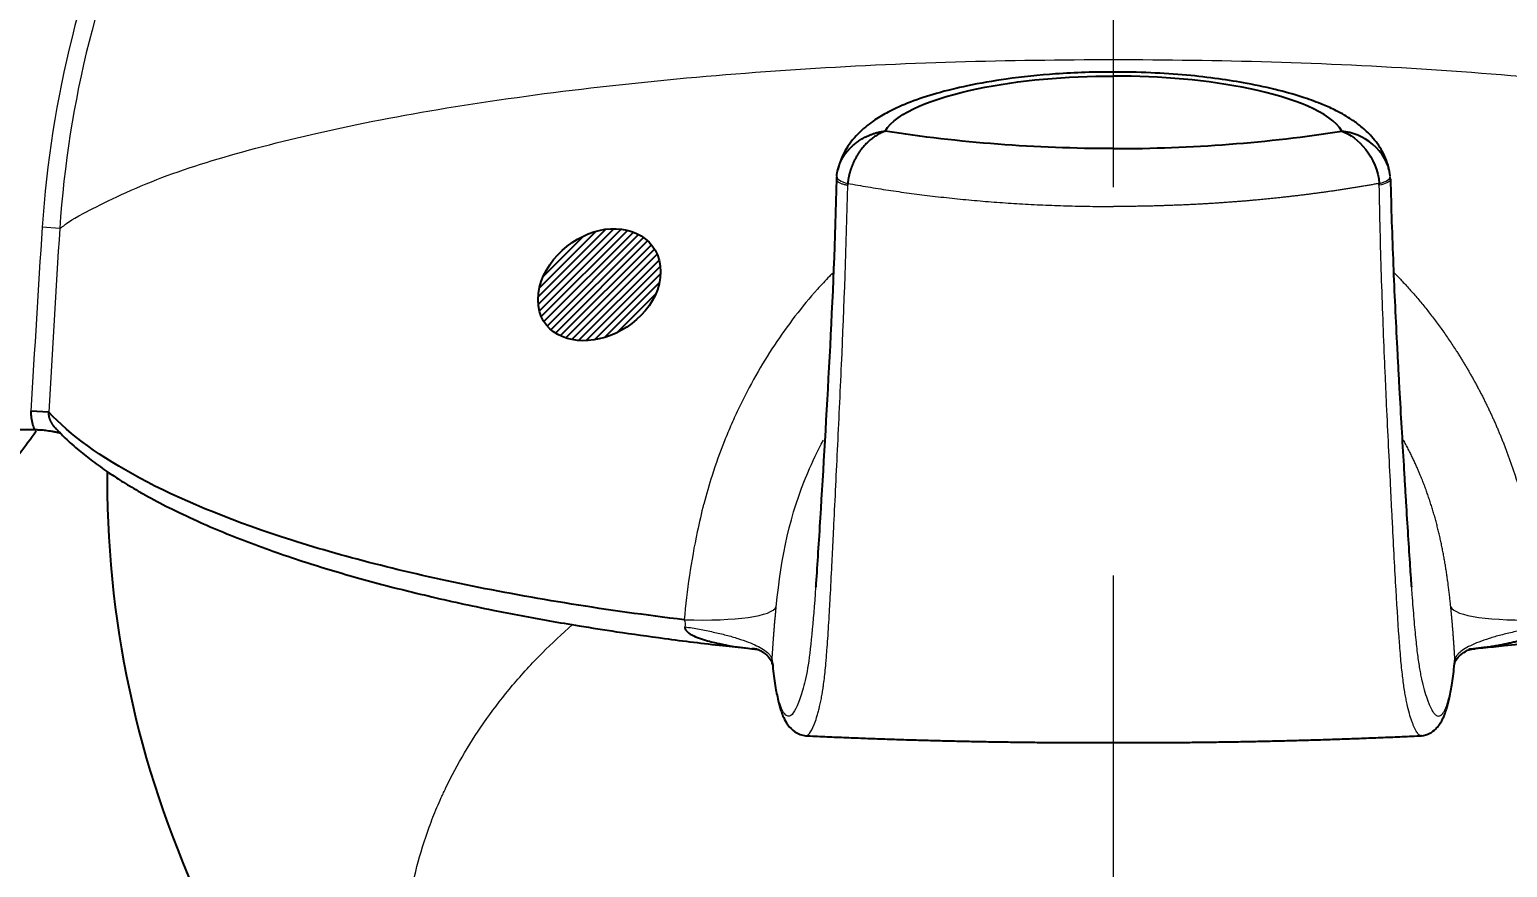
# Model space of a CAD drawing. Header units: millimetres. Extents: x 2151 to 2745, y 1423 to 1843.
# Drawn here: x 2217.1 to 2265.42, y 1584.6 to 1612 of the extents above; entities that cross this region are included whole.
import ezdxf

# ---------------------------------------------------------------- set-up
doc = ezdxf.new("R2010")
doc.units = ezdxf.units.MM
doc.linetypes.add('CENTERX2', pattern=[101.6, 63.5, -12.7, 12.7, -12.7])
doc.layers.add('CENTER', color=1, linetype='CENTERX2', lineweight=15)
doc.styles.get("Standard").update_dxf_attribs({"font": 'arial.ttf'})
doc.dimstyles.new('ISO-25', dxfattribs={"dimtxt": 2.5, "dimasz": 2.5, "dimexe": 1.25, "dimexo": 0.625, "dimtad": 1, "dimtxsty": 'Standard', "dimcen": 2.5, "dimadec": 0, "dimazin": 0, "dimtfac": 1, "dimtmove": 0, "dimatfit": 3, "dimfxl": 1, "dimarcsym": 0})

# ---------------------------------------------------------------- blocks, each defined once
blk = doc.blocks.new('*D14')
at = {"color": 3, "lineweight": -2, "transparency": 16777216}
for p, q in [((2321.713, 1602.464), (2321.713, 1489.873)), ((2183.48, 1601.101), (2183.48, 1489.873)), ((2188.48, 1491.123), (2316.713, 1491.123))]:
    blk.add_line(p, q, dxfattribs=at)
at = {"color": 3, "transparency": 16777216}
for points in [[(2188.48, 1491.956), (2188.48, 1490.289), (2183.48, 1491.123)], [(2316.713, 1491.956), (2316.713, 1490.289), (2321.713, 1491.123)]]:
    blk.add_solid(points, dxfattribs=at)
at = {"layer": 'Defpoints', "color": 0, "transparency": 16777216}
for p in [(2321.713, 1603.089), (2183.48, 1601.726), (2321.713, 1491.123)]:
    blk.add_point(p, dxfattribs=at)
at = {"color": 3, "transparency": 16777216, "insert": (2242.454, 1496.857), "char_height": 5, "attachment_point": 1}
blk.add_mtext('138.23', dxfattribs=at)
blk = doc.blocks.new('*D18')
at = {"color": 3, "lineweight": -2, "transparency": 16777216}
for p, q in [((2253.167, 1639.234), (2345.274, 1639.234)), ((2344.024, 1516.748), (2344.024, 1634.234)), ((2281.867, 1511.748), (2345.274, 1511.748))]:
    blk.add_line(p, q, dxfattribs=at)
at = {"color": 3, "transparency": 16777216}
for points in [[(2343.191, 1634.234), (2344.858, 1634.234), (2344.024, 1639.234)], [(2343.191, 1516.748), (2344.858, 1516.748), (2344.024, 1511.748)]]:
    blk.add_solid(points, dxfattribs=at)
at = {"layer": 'Defpoints', "color": 0, "transparency": 16777216}
for p in [(2252.542, 1639.234), (2344.024, 1639.234), (2281.242, 1511.748)]:
    blk.add_point(p, dxfattribs=at)
at = {"color": 3, "transparency": 16777216, "insert": (2338.294, 1565.342), "char_height": 5, "attachment_point": 1, "rotation": 90}
blk.add_mtext('127.49', dxfattribs=at)

msp = doc.modelspace()

# ---------------------------------------------------------------- hatches: boundary and pattern name
at = {"linetype": 'Continuous'}
h = msp.add_hatch(dxfattribs=at)
h.set_pattern_fill('JIS_WOOD', color=256, scale=0.25)
h.set_pattern_definition([(45, (2330.76481, 1544.79354), (-0.125, 0.125), [])])
edge = h.paths.add_edge_path()
edge.add_spline(control_points=[(2237.731, 1604.081), (2237.731, 1605.171), (2236.71, 1605.657), (2235.731, 1605.433), (2234.777, 1605.215), (2233.731, 1604.27), (2233.731, 1603.164), (2233.731, 1602.063), (2234.771, 1601.663), (2235.731, 1601.883), (2236.708, 1602.106), (2237.731, 1602.989), (2237.731, 1604.081)], knot_values=[0, 0, 0, 0, 3.705427, 3.705427, 3.705427, 7.458032, 7.458032, 7.458032, 11.230967, 11.230967, 11.230967, 14.920045, 14.920045, 14.920045, 14.920045], degree=3, periodic=0)

# ---------------------------------------------------------------- linework, layer by layer
at = {"linetype": 'Continuous', "lineweight": 18}
msp.add_line((2218.092, 1605.495), (2217.518, 1605.533), dxfattribs=at)
at = {"linetype": 'Continuous', "lineweight": 25}
for p, q in [((2217.73, 1599.491), (2217.15, 1599.524)), ((2216.613, 1598.918), (2217.266, 1598.918)), ((2219.642, 1597.544), (2219.642, 1597.271)), ((2242.473, 1588.906), (2242.479, 1588.906)), ((2262.622, 1588.906), (2262.615, 1588.905))]:
    msp.add_line(p, q, dxfattribs=at)
at = {"linetype": 'Continuous', "lineweight": 18}
for radius in [35.1, 34.524]:
    msp.add_arc((2252.542, 1603.234), radius, 135.2547, 176.2442, dxfattribs=at)
at = {"linetype": 'Continuous', "lineweight": 25}
msp.add_arc((2252.542, 1597.271), 32.9, 180, 231.0767, dxfattribs=at)
at = {"linetype": 'Continuous', "lineweight": 18}
for centre, major_axis, ratio, start_param, end_param in [((2244.09, 1607.148), (-0.597, 0.057), 0.35835, 6.245515, 7.485299), ((2260.995, 1607.148), (0.597, 0.057), 0.35835, 5.081071, 6.320856), ((2252.542, 1556.454), (0, 169.1), 0.216441, 1.27632, 1.313253), ((2252.542, 1556.454), (0, 168.97), 0.213056, 1.27632, 1.313253), ((2252.542, 1597.271), (-32.9, 0), 0.21644, 6.250984, 6.283185), ((2236.556, 1593.695), (4.972, -0.525), 0.172279, 5.133406, 6.226696), ((2268.528, 1593.695), (-4.972, -0.525), 0.172279, 0.056489, 1.149779)]:
    msp.add_ellipse(centre, major_axis=major_axis, ratio=ratio, start_param=start_param, end_param=end_param, dxfattribs=at)
at = {"linetype": 'Continuous', "lineweight": 25}
msp.add_ellipse((2240.115, 1586.794), major_axis=(-0.781, -4.939), ratio=0.609308, start_param=3.141741, end_param=3.201267, dxfattribs=at)
at = {"linetype": 'Continuous', "lineweight": 18}
for points, weights, knots in [([(2218.092, 1605.495), (2218.135, 1605.526), (2218.18, 1605.557), (2226.071, 1611.025), (2252.542, 1611.025)], [0.999185551151, 0.999584163139, 1, 0.805647305596, 1], [0, 0, 0, 0.230368, 0.230368, 1, 1, 1]), ([(2252.542, 1611.025), (2279.013, 1611.025), (2286.905, 1605.557), (2286.95, 1605.526), (2286.993, 1605.495)], [1, 0.805647305596, 1, 0.999584163139, 0.999185551151], [0, 0, 0, 0.769632, 0.769632, 1, 1, 1])]:
    msp.add_rational_spline(points, weights, degree=2, knots=knots, dxfattribs=at)
at = {"linetype": 'Continuous', "lineweight": 25}
for points, knots in [([(2252.605, 1610.611), (2251.944, 1610.614), (2250.744, 1610.574), (2249.116, 1610.408), (2247.823, 1610.183), (2246.781, 1609.931), (2245.911, 1609.646), (2245.255, 1609.357), (2244.694, 1609.025), (2244.203, 1608.637), (2243.754, 1608.086), (2243.58, 1607.649), (2243.529, 1607.401)], [0, 0, 0, 0, 0.169431, 0.312844, 0.43087, 0.529902, 0.619782, 0.702702, 0.755078, 0.821985, 0.904021, 1, 1, 1, 1]), ([(2245.081, 1608.678), (2245.437, 1609.304), (2246.692, 1609.77), (2249.464, 1610.348), (2251.005, 1610.479), (2252.542, 1610.48)], [0, 0, 0, 0, 0.5, 0.5, 1, 1, 1, 1]), ([(2261.556, 1607.401), (2261.512, 1607.615), (2261.372, 1607.991), (2261.03, 1608.472), (2260.671, 1608.809), (2260.358, 1609.04), (2260.079, 1609.211), (2259.782, 1609.37), (2259.354, 1609.565), (2258.738, 1609.792), (2257.911, 1610.029), (2256.971, 1610.233), (2255.957, 1610.398), (2254.904, 1610.518), (2253.729, 1610.596), (2252.909, 1610.613), (2252.48, 1610.611)], [0, 0, 0, 0, 0.082893, 0.151173, 0.204178, 0.242348, 0.272449, 0.306871, 0.358531, 0.426799, 0.51115, 0.610693, 0.695111, 0.78802, 0.889613, 1, 1, 1, 1]), ([(2260.004, 1608.678), (2259.648, 1609.304), (2258.393, 1609.77), (2255.621, 1610.348), (2254.08, 1610.479), (2252.542, 1610.48)], [0, 0, 0, 0, 0.5, 0.5, 1, 1, 1, 1]), ([(2243.493, 1607.213), (2243.494, 1607.219), (2243.495, 1607.23), (2243.497, 1607.247), (2243.499, 1607.265), (2243.502, 1607.283), (2243.505, 1607.3), (2243.508, 1607.318), (2243.511, 1607.336), (2243.515, 1607.353), (2243.518, 1607.371), (2243.522, 1607.389), (2243.527, 1607.407), (2243.531, 1607.425), (2243.536, 1607.443), (2243.541, 1607.461), (2243.547, 1607.479), (2243.553, 1607.498), (2243.558, 1607.516), (2243.565, 1607.534), (2243.571, 1607.552), (2243.578, 1607.57), (2243.585, 1607.588), (2243.592, 1607.606), (2243.6, 1607.625), (2243.608, 1607.643), (2243.616, 1607.661), (2243.624, 1607.679), (2243.633, 1607.697), (2243.642, 1607.715), (2243.651, 1607.733), (2243.66, 1607.75), (2243.67, 1607.768), (2243.68, 1607.786), (2243.69, 1607.804), (2243.701, 1607.821), (2243.712, 1607.839), (2243.723, 1607.856), (2243.734, 1607.873), (2243.746, 1607.891), (2243.757, 1607.908), (2243.769, 1607.925), (2243.782, 1607.942), (2243.794, 1607.959), (2243.807, 1607.975), (2243.82, 1607.992), (2243.833, 1608.008), (2243.846, 1608.025), (2243.86, 1608.041), (2243.874, 1608.057), (2243.888, 1608.073), (2243.902, 1608.089), (2243.917, 1608.104), (2243.932, 1608.12), (2243.947, 1608.135), (2243.962, 1608.15), (2243.977, 1608.165), (2243.992, 1608.18), (2244.008, 1608.195), (2244.053, 1608.236), (2244.132, 1608.301), (2244.251, 1608.385), (2244.38, 1608.463), (2244.5, 1608.521), (2244.606, 1608.565), (2244.698, 1608.598), (2244.77, 1608.619), (2244.819, 1608.632), (2244.843, 1608.638), (2244.866, 1608.643), (2244.888, 1608.648), (2244.908, 1608.652), (2244.927, 1608.656), (2244.945, 1608.659), (2244.962, 1608.662), (2244.978, 1608.664), (2244.993, 1608.667), (2245.006, 1608.669), (2245.018, 1608.67), (2245.03, 1608.672), (2245.04, 1608.673), (2245.049, 1608.674), (2245.056, 1608.675), (2245.063, 1608.676), (2245.069, 1608.677), (2245.073, 1608.677), (2245.077, 1608.678), (2245.079, 1608.678), (2245.08, 1608.678), (2245.081, 1608.678)], [0, 0, 0, 0, 0.007919, 0.015869, 0.023849, 0.03186, 0.0399, 0.04797, 0.05607, 0.064199, 0.072358, 0.080545, 0.088762, 0.097007, 0.105279, 0.11358, 0.121909, 0.130264, 0.138647, 0.147056, 0.155491, 0.163952, 0.172439, 0.18095, 0.189486, 0.198046, 0.206629, 0.215236, 0.223865, 0.232517, 0.24119, 0.249884, 0.258599, 0.267335, 0.276089, 0.284863, 0.293656, 0.302466, 0.311293, 0.320138, 0.328998, 0.337874, 0.346765, 0.355671, 0.36459, 0.373522, 0.382467, 0.391424, 0.400392, 0.40937, 0.418359, 0.427357, 0.436363, 0.445378, 0.4544, 0.463429, 0.472464, 0.481505, 0.49055, 0.4996, 0.558647, 0.620154, 0.683837, 0.749366, 0.789211, 0.830969, 0.874477, 0.885622, 0.896211, 0.906253, 0.915753, 0.924717, 0.933153, 0.941064, 0.948458, 0.955339, 0.961713, 0.967584, 0.972956, 0.977834, 0.982221, 0.986121, 0.989537, 0.992472, 0.994927, 0.996906, 0.998409, 0.999439, 1, 1, 1, 1]), ([(2245.081, 1608.678), (2245.08, 1608.678), (2245.08, 1608.678), (2245.079, 1608.678), (2245.078, 1608.678), (2245.076, 1608.677), (2245.074, 1608.676), (2245.072, 1608.675), (2245.069, 1608.674), (2245.065, 1608.673), (2245.061, 1608.672), (2245.057, 1608.67), (2245.052, 1608.668), (2245.047, 1608.666), (2245.041, 1608.664), (2245.035, 1608.661), (2245.028, 1608.659), (2245.021, 1608.656), (2245.013, 1608.653), (2245.005, 1608.649), (2244.997, 1608.646), (2244.988, 1608.642), (2244.978, 1608.637), (2244.969, 1608.633), (2244.958, 1608.628), (2244.947, 1608.623), (2244.936, 1608.617), (2244.924, 1608.612), (2244.912, 1608.605), (2244.899, 1608.599), (2244.886, 1608.592), (2244.872, 1608.584), (2244.858, 1608.576), (2244.843, 1608.568), (2244.811, 1608.549), (2244.764, 1608.52), (2244.703, 1608.478), (2244.627, 1608.421), (2244.537, 1608.345), (2244.436, 1608.247), (2244.345, 1608.145), (2244.282, 1608.064), (2244.241, 1608.007), (2244.218, 1607.975), (2244.196, 1607.942), (2244.175, 1607.908), (2244.154, 1607.874), (2244.134, 1607.84), (2244.114, 1607.805), (2244.096, 1607.77), (2244.077, 1607.735), (2244.06, 1607.7), (2244.043, 1607.664), (2244.027, 1607.629), (2244.011, 1607.593), (2243.997, 1607.557), (2243.983, 1607.521), (2243.969, 1607.485), (2243.957, 1607.449), (2243.945, 1607.414), (2243.934, 1607.378), (2243.923, 1607.343), (2243.913, 1607.307), (2243.904, 1607.272), (2243.896, 1607.237), (2243.888, 1607.202), (2243.882, 1607.168), (2243.875, 1607.134), (2243.87, 1607.1), (2243.865, 1607.067), (2243.861, 1607.034), (2243.858, 1607.001), (2243.856, 1606.979), (2243.855, 1606.969)], [0, 0, 0, 0, 0.000176, 0.000603, 0.001283, 0.002217, 0.003403, 0.004844, 0.00654, 0.00849, 0.010697, 0.01316, 0.01588, 0.018858, 0.022096, 0.025594, 0.029354, 0.033376, 0.037662, 0.042213, 0.047031, 0.052117, 0.057473, 0.0631, 0.069001, 0.075176, 0.081627, 0.088357, 0.095367, 0.102659, 0.110235, 0.118097, 0.126247, 0.134687, 0.143418, 0.181895, 0.217666, 0.250607, 0.318275, 0.382659, 0.443443, 0.500379, 0.517592, 0.534767, 0.5519, 0.568987, 0.586025, 0.603009, 0.619935, 0.636799, 0.653599, 0.670329, 0.686986, 0.703567, 0.720068, 0.736485, 0.752816, 0.769055, 0.785202, 0.801251, 0.817202, 0.833049, 0.848792, 0.864428, 0.879954, 0.895368, 0.910669, 0.925854, 0.940922, 0.955872, 0.970702, 0.985412, 1, 1, 1, 1]), ([(2261.591, 1607.213), (2261.553, 1607.614), (2261.321, 1607.99), (2260.719, 1608.5), (2260.355, 1608.642), (2260.004, 1608.678)], [0, 0, 0, 0, 0.5, 0.5, 1, 1, 1, 1]), ([(2260.004, 1608.678), (2260.276, 1608.581), (2260.556, 1608.382), (2261.021, 1607.782), (2261.2, 1607.375), (2261.23, 1606.969)], [0, 0, 0, 0, 0.5, 0.5, 1, 1, 1, 1]), ([(2243.488, 1607.118), (2243.441, 1605.139), (2243.355, 1603.19), (2243.157, 1599.42), (2243.048, 1597.607), (2242.904, 1595.253), (2242.857, 1594.519), (2242.809, 1593.841), (2242.807, 1593.802), (2242.804, 1593.764)], [0, 0, 0, 0, 0.395223, 0.395223, 0.790445, 0.790445, 0.988057, 0.988057, 1, 1, 1, 1]), ([(2261.597, 1607.118), (2261.619, 1606.176), (2261.65, 1605.241), (2261.724, 1603.395), (2261.778, 1602.257), (2261.837, 1601.147), (2261.86, 1600.706), (2261.872, 1600.487), (2261.908, 1599.833), (2261.957, 1598.972), (2262.018, 1597.937), (2262.054, 1597.338), (2262.077, 1596.945), (2262.136, 1595.975), (2262.191, 1595.083), (2262.245, 1594.278), (2262.256, 1594.121), (2262.271, 1593.904), (2262.275, 1593.841), (2262.28, 1593.779)], [0, 0, 0, 0, 0.186733, 0.186733, 0.373465, 0.420148, 0.420148, 0.466832, 0.466832, 0.560198, 0.653564, 0.700247, 0.700247, 0.746931, 0.933663, 0.933663, 0.980346, 0.980346, 1, 1, 1, 1]), ([(2217.15, 1599.524), (2217.141, 1599.381), (2217.159, 1599.234), (2217.217, 1599.035), (2217.239, 1598.975), (2217.266, 1598.918)], [0, 0, 0, 0, 0.695516, 0.695516, 1, 1, 1, 1]), ([(2238.507, 1592.698), (2235.986, 1593.001), (2233.589, 1593.386), (2230.266, 1594.069), (2228.673, 1594.438), (2227.199, 1594.843), (2226.245, 1595.121), (2225.782, 1595.264), (2221.752, 1596.584), (2219.126, 1597.99), (2217.73, 1599.491)], [0, 0, 0, 0, 0.25, 0.25, 0.375, 0.4375, 0.4375, 0.5, 0.5, 1, 1, 1, 1]), ([(2210.863, 1592.3), (2211.575, 1592.815), (2212.902, 1593.877), (2214.68, 1595.606), (2216.131, 1597.276), (2216.967, 1598.379), (2217.32, 1598.876)], [0, 0, 0, 0, 0.283815, 0.551304, 0.802443, 1, 1, 1, 1]), ([(2217.268, 1598.919), (2217.268, 1598.919), (2217.268, 1598.918), (2217.268, 1598.918), (2217.269, 1598.918), (2217.27, 1598.918), (2217.271, 1598.918), (2217.272, 1598.918), (2217.274, 1598.918), (2217.276, 1598.918), (2217.278, 1598.918), (2217.28, 1598.918), (2217.283, 1598.918), (2217.286, 1598.918), (2217.29, 1598.918), (2217.296, 1598.917), (2217.304, 1598.917), (2217.316, 1598.917), (2217.334, 1598.917), (2217.364, 1598.916), (2217.402, 1598.914), (2217.462, 1598.911), (2217.535, 1598.905), (2217.627, 1598.896), (2217.725, 1598.882), (2217.828, 1598.866), (2217.917, 1598.849), (2217.995, 1598.833), (2218.057, 1598.819), (2218.098, 1598.809), (2218.117, 1598.804)], [0, 0, 0, 0, 0.000197, 0.000621, 0.001282, 0.002184, 0.003328, 0.004714, 0.006343, 0.008215, 0.010332, 0.012694, 0.015302, 0.018157, 0.021259, 0.028972, 0.036723, 0.044512, 0.067764, 0.091132, 0.13778, 0.184685, 0.276946, 0.371064, 0.488066, 0.6127, 0.744547, 0.829023, 0.919696, 1, 1, 1, 1]), ([(2217.95, 1598.972), (2218.049, 1598.862), (2218.288, 1598.613), (2218.698, 1598.251), (2219.165, 1597.879), (2219.61, 1597.561), (2220, 1597.306), (2220.307, 1597.115), (2220.589, 1596.947), (2221.029, 1596.696), (2221.68, 1596.352), (2222.798, 1595.82), (2224.308, 1595.198), (2226.177, 1594.551), (2228.117, 1593.979), (2230.104, 1593.473), (2231.815, 1593.099), (2233.164, 1592.836), (2234.106, 1592.664), (2235.145, 1592.487), (2236.39, 1592.291), (2237.953, 1592.072), (2239.381, 1591.892), (2240.307, 1591.799), (2240.578, 1591.773)], [0, 0, 0, 0, 0.033763, 0.076447, 0.112738, 0.15087, 0.178101, 0.1958, 0.21379, 0.234082, 0.280594, 0.33254, 0.422525, 0.510224, 0.586072, 0.661854, 0.737166, 0.768746, 0.799858, 0.8313, 0.87039, 0.918812, 0.976444, 1, 1, 1, 1]), ([(2264.619, 1591.785), (2264.852, 1591.807), (2265.741, 1591.896), (2267.132, 1592.072), (2268.695, 1592.291), (2269.94, 1592.487), (2270.979, 1592.664), (2271.921, 1592.836), (2273.27, 1593.099), (2274.981, 1593.473), (2276.968, 1593.979), (2278.812, 1594.522), (2280.513, 1595.104), (2282.083, 1595.728), (2283.249, 1596.271), (2284.058, 1596.698), (2284.544, 1596.974), (2284.915, 1597.198), (2285.237, 1597.404), (2285.563, 1597.624), (2285.952, 1597.905), (2286.387, 1598.251), (2286.797, 1598.613), (2287.036, 1598.862), (2287.135, 1598.972)], [0, 0, 0, 0, 0.02033, 0.078152, 0.126734, 0.165953, 0.197499, 0.228712, 0.260397, 0.335957, 0.411989, 0.488087, 0.564259, 0.641749, 0.72187, 0.758265, 0.789372, 0.815653, 0.833107, 0.85684, 0.88689, 0.923301, 0.966126, 1, 1, 1, 1]), ([(2238.531, 1592.47), (2238.52, 1592.427), (2238.536, 1592.38), (2238.617, 1592.288), (2238.682, 1592.243), (2238.834, 1592.162), (2238.922, 1592.125), (2239.097, 1592.062), (2239.185, 1592.035), (2239.433, 1591.965), (2239.578, 1591.933), (2239.823, 1591.883), (2239.925, 1591.865), (2240.191, 1591.82), (2240.317, 1591.802), (2240.537, 1591.773), (2240.628, 1591.762), (2240.715, 1591.753)], [0, 0, 0, 0, 0.0625, 0.0625, 0.125, 0.125, 0.1875, 0.1875, 0.25, 0.25, 0.375, 0.375, 0.5, 0.5, 0.75, 0.75, 1, 1, 1, 1]), ([(2266.553, 1592.471), (2266.553, 1592.469), (2266.554, 1592.466), (2266.555, 1592.461), (2266.555, 1592.456), (2266.556, 1592.451), (2266.556, 1592.446), (2266.556, 1592.441), (2266.556, 1592.436), (2266.555, 1592.431), (2266.554, 1592.426), (2266.553, 1592.421), (2266.552, 1592.416), (2266.551, 1592.411), (2266.549, 1592.406), (2266.547, 1592.401), (2266.545, 1592.395), (2266.543, 1592.39), (2266.54, 1592.385), (2266.537, 1592.38), (2266.534, 1592.374), (2266.531, 1592.369), (2266.527, 1592.364), (2266.524, 1592.358), (2266.52, 1592.353), (2266.515, 1592.348), (2266.511, 1592.342), (2266.506, 1592.337), (2266.501, 1592.331), (2266.496, 1592.326), (2266.491, 1592.32), (2266.485, 1592.315), (2266.479, 1592.309), (2266.473, 1592.304), (2266.467, 1592.298), (2266.46, 1592.293), (2266.453, 1592.287), (2266.446, 1592.282), (2266.439, 1592.276), (2266.432, 1592.271), (2266.424, 1592.265), (2266.416, 1592.259), (2266.408, 1592.254), (2266.399, 1592.248), (2266.391, 1592.243), (2266.382, 1592.237), (2266.373, 1592.232), (2266.363, 1592.226), (2266.354, 1592.22), (2266.344, 1592.215), (2266.334, 1592.209), (2266.323, 1592.204), (2266.313, 1592.198), (2266.302, 1592.192), (2266.291, 1592.187), (2266.28, 1592.181), (2266.268, 1592.176), (2266.257, 1592.17), (2266.245, 1592.164), (2266.233, 1592.159), (2266.22, 1592.153), (2266.208, 1592.148), (2266.195, 1592.142), (2266.182, 1592.137), (2266.168, 1592.131), (2266.155, 1592.125), (2266.141, 1592.12), (2266.127, 1592.114), (2266.113, 1592.109), (2266.098, 1592.103), (2266.084, 1592.098), (2266.069, 1592.092), (2266.053, 1592.087), (2266.038, 1592.082), (2266.022, 1592.076), (2266.006, 1592.071), (2265.99, 1592.065), (2265.974, 1592.06), (2265.957, 1592.055), (2265.941, 1592.049), (2265.924, 1592.044), (2265.906, 1592.039), (2265.889, 1592.033), (2265.871, 1592.028), (2265.853, 1592.023), (2265.835, 1592.018), (2265.782, 1592.002), (2265.689, 1591.978), (2265.553, 1591.945), (2265.403, 1591.912), (2265.242, 1591.88), (2265.102, 1591.855), (2264.987, 1591.836), (2264.898, 1591.822), (2264.804, 1591.808), (2264.704, 1591.794), (2264.598, 1591.78), (2264.486, 1591.766), (2264.409, 1591.757), (2264.37, 1591.753)], [0, 0, 0, 0, 0.002136, 0.004259, 0.006372, 0.008482, 0.010591, 0.012705, 0.014828, 0.016964, 0.019117, 0.021292, 0.023493, 0.025723, 0.027986, 0.030286, 0.032627, 0.035011, 0.037442, 0.039922, 0.042455, 0.045042, 0.047686, 0.05039, 0.053155, 0.055983, 0.058877, 0.061838, 0.064867, 0.067966, 0.071137, 0.07438, 0.077697, 0.081089, 0.084558, 0.088103, 0.091726, 0.095428, 0.099209, 0.103071, 0.107013, 0.111038, 0.115144, 0.119334, 0.123607, 0.127963, 0.132404, 0.13693, 0.141541, 0.146238, 0.15102, 0.155889, 0.160844, 0.165887, 0.171016, 0.176234, 0.181539, 0.186931, 0.192413, 0.197982, 0.20364, 0.209387, 0.215223, 0.221149, 0.227163, 0.233267, 0.239461, 0.245745, 0.252118, 0.258581, 0.265135, 0.271779, 0.278513, 0.285337, 0.292252, 0.299258, 0.306354, 0.313541, 0.320819, 0.328187, 0.335647, 0.343197, 0.350839, 0.358571, 0.366395, 0.37431, 0.382316, 0.435997, 0.494883, 0.558963, 0.62822, 0.702634, 0.737769, 0.775365, 0.815414, 0.857911, 0.902846, 0.950212, 1, 1, 1, 1]), ([(2240.912, 1591.732), (2240.909, 1591.732), (2240.913, 1591.729), (2240.943, 1591.717), (2241.035, 1591.672), (2241.188, 1591.567), (2241.351, 1591.395), (2241.396, 1591.285), (2241.397, 1591.228)], [0, 0, 0, 0, 0.077033, 0.136467, 0.220503, 0.398588, 0.667318, 1, 1, 1, 1]), ([(2263.687, 1591.228), (2263.688, 1591.29), (2263.74, 1591.406), (2263.926, 1591.585), (2264.09, 1591.687), (2264.19, 1591.733), (2264.209, 1591.74), (2264.208, 1591.74)], [0, 0, 0, 0, 0.383392, 0.672464, 0.856992, 0.940688, 1, 1, 1, 1]), ([(2241.399, 1591.224), (2241.396, 1591.231), (2241.393, 1591.24), (2241.382, 1591.281), (2241.378, 1591.325), (2241.381, 1591.377)], [0, 0, 0, 0, 0.225406, 0.225406, 1, 1, 1, 1]), ([(2241.397, 1591.248), (2241.401, 1591.201), (2241.425, 1590.916), (2241.488, 1590.493), (2241.58, 1590.026), (2241.669, 1589.718), (2241.753, 1589.497), (2241.888, 1589.253), (2242.123, 1589), (2242.35, 1588.924), (2242.488, 1588.905)], [0, 0, 0, 0, 0.041025, 0.248643, 0.42245, 0.562394, 0.653242, 0.75428, 0.869824, 1, 1, 1, 1]), ([(2262.596, 1588.905), (2262.703, 1588.915), (2262.875, 1588.963), (2263.068, 1589.11), (2263.181, 1589.244), (2263.238, 1589.329), (2263.281, 1589.403), (2263.328, 1589.499), (2263.378, 1589.621), (2263.444, 1589.816), (2263.523, 1590.118), (2263.608, 1590.582), (2263.665, 1590.971), (2263.685, 1591.219), (2263.687, 1591.243)], [0, 0, 0, 0, 0.090203, 0.16162, 0.214273, 0.25043, 0.291896, 0.34432, 0.407673, 0.481953, 0.620752, 0.786527, 0.979204, 1, 1, 1, 1]), ([(2263.688, 1591.239), (2263.689, 1591.24), (2263.69, 1591.245), (2263.693, 1591.253), (2263.695, 1591.263), (2263.698, 1591.273), (2263.7, 1591.284), (2263.701, 1591.294), (2263.702, 1591.302), (2263.703, 1591.309), (2263.703, 1591.316), (2263.703, 1591.322), (2263.704, 1591.328), (2263.704, 1591.333), (2263.704, 1591.338), (2263.704, 1591.343), (2263.704, 1591.348), (2263.704, 1591.352), (2263.704, 1591.356), (2263.703, 1591.359), (2263.703, 1591.362), (2263.703, 1591.365), (2263.703, 1591.368), (2263.703, 1591.37), (2263.703, 1591.372), (2263.703, 1591.373), (2263.703, 1591.374), (2263.703, 1591.374)], [0, 0, 0, 0, 0.067481, 0.173911, 0.27357, 0.366757, 0.453839, 0.535264, 0.583289, 0.628213, 0.670049, 0.708812, 0.744521, 0.777201, 0.806883, 0.833611, 0.857444, 0.878469, 0.896811, 0.912665, 0.926329, 0.938274, 0.949195, 0.95999, 0.971587, 0.984747, 1, 1, 1, 1])]:
    msp.add_open_spline(points, degree=3, knots=knots, dxfattribs=at)
for points, degree in [([(2252.542, 1608.106), (2250.004, 1608.106), (2247.471, 1608.299), (2245.081, 1608.678)], 3), ([(2252.542, 1608.106), (2255.08, 1608.106), (2257.614, 1608.299), (2260.004, 1608.678)], 3), ([(2243.494, 1607.177), (2243.489, 1607.082)], 1), ([(2261.595, 1607.082), (2261.59, 1607.177)], 1), ([(2261.597, 1607.118), (2261.599, 1607.106), (2261.599, 1607.094), (2261.595, 1607.082)], 3), ([(2243.852, 1606.911), (2243.852, 1606.93), (2243.853, 1606.949), (2243.855, 1606.969)], 3), ([(2261.233, 1606.911), (2261.232, 1606.93), (2261.231, 1606.949), (2261.23, 1606.969)], 3), ([(2240.578, 1591.773), (2240.598, 1591.771)], 1), ([(2240.715, 1591.753), (2240.735, 1591.75), (2240.755, 1591.748), (2240.776, 1591.746)], 3), ([(2240.776, 1591.746), (2240.833, 1591.742), (2240.891, 1591.735), (2240.948, 1591.725)], 3), ([(2264.309, 1591.746), (2264.259, 1591.742), (2264.208, 1591.736), (2264.158, 1591.728)], 3), ([(2264.37, 1591.753), (2264.35, 1591.75), (2264.329, 1591.748), (2264.309, 1591.746)], 3), ([(2264.552, 1591.778), (2264.619, 1591.785)], 1), ([(2242.473, 1588.908), (2247.513, 1588.668), (2252.605, 1588.681)], 2), ([(2252.48, 1588.681), (2257.571, 1588.668), (2262.612, 1588.908)], 2)]:
    msp.add_open_spline(points, degree=degree, dxfattribs=at)
at = {"linetype": 'Continuous', "lineweight": 18}
for points, weights, degree in [([(2243.488, 1607.118), (2243.456, 1606.975), (2243.852, 1606.911)], [1, 0.812684953086, 1], 2), ([(2243.855, 1606.969), (2246.6, 1606.469), (2249.537, 1606.213), (2252.542, 1606.213)], [0.999999865747, 0.999999863336, 0.999999862386, 0.999999862421], 3), ([(2238.531, 1592.47), (2241.311, 1592.04), (2241.381, 1591.377)], [1, 0.851311459208, 1], 2), ([(2266.553, 1592.47), (2263.774, 1592.04), (2263.704, 1591.377)], [1, 0.851311454212, 1], 2)]:
    msp.add_rational_spline(points, weights, degree=degree, dxfattribs=at)
for points in [[(2243.488, 1607.118), (2243.489, 1607.149), (2243.49, 1607.181), (2243.493, 1607.213)], [(2261.595, 1607.082), (2261.57, 1607.011), (2261.429, 1606.943), (2261.233, 1606.911)], [(2238.506, 1592.698), (2238.541, 1592.62), (2238.55, 1592.542), (2238.531, 1592.47)]]:
    msp.add_open_spline(points, degree=3, dxfattribs=at)
for points, knots in [([(2242.479, 1588.906), (2242.494, 1588.904), (2242.521, 1588.909), (2242.555, 1588.93), (2242.574, 1588.948), (2242.586, 1588.962), (2242.592, 1588.969), (2242.649, 1589.04), (2242.729, 1589.189), (2242.823, 1589.458), (2242.87, 1589.615), (2242.89, 1589.688), (2242.903, 1589.738), (2242.909, 1589.763), (2242.942, 1589.892), (2242.979, 1590.06), (2243.019, 1590.286), (2243.036, 1590.391), (2243.047, 1590.463), (2243.052, 1590.5), (2243.079, 1590.69), (2243.109, 1590.945), (2243.142, 1591.303), (2243.156, 1591.471), (2243.165, 1591.586), (2243.17, 1591.645), (2243.193, 1591.948), (2243.22, 1592.346), (2243.251, 1592.87), (2243.264, 1593.107), (2243.273, 1593.268), (2243.278, 1593.35), (2243.3, 1593.766), (2243.328, 1594.302), (2243.361, 1594.974), (2243.376, 1595.27), (2243.385, 1595.469), (2243.39, 1595.569), (2243.435, 1596.48), (2243.477, 1597.347), (2243.564, 1599.155), (2243.609, 1600.096), (2243.736, 1602.959), (2243.811, 1604.924), (2243.852, 1606.911)], [0, 0, 0, 0, 0.02816, 0.051299, 0.062869, 0.062869, 0.074438, 0.074438, 0.166995, 0.213273, 0.236412, 0.247981, 0.247981, 0.259551, 0.259551, 0.305829, 0.328968, 0.340537, 0.340537, 0.352107, 0.352107, 0.398385, 0.421524, 0.433094, 0.433094, 0.444663, 0.444663, 0.490941, 0.51408, 0.52565, 0.52565, 0.537219, 0.537219, 0.583497, 0.606636, 0.618206, 0.618206, 0.629775, 0.629775, 0.722332, 0.722332, 0.814888, 0.814888, 1, 1, 1, 1]), ([(2261.23, 1606.969), (2261.208, 1606.965), (2261.164, 1606.957), (2261.097, 1606.945), (2261.031, 1606.933), (2260.965, 1606.921), (2260.898, 1606.91), (2260.831, 1606.898), (2260.765, 1606.887), (2260.698, 1606.875), (2260.631, 1606.864), (2260.563, 1606.853), (2260.496, 1606.842), (2260.428, 1606.831), (2260.361, 1606.82), (2260.293, 1606.809), (2260.225, 1606.798), (2260.157, 1606.788), (2260.089, 1606.777), (2260.02, 1606.766), (2259.952, 1606.756), (2259.883, 1606.746), (2259.815, 1606.736), (2259.746, 1606.725), (2259.677, 1606.715), (2259.608, 1606.705), (2259.538, 1606.695), (2259.469, 1606.686), (2259.399, 1606.676), (2259.33, 1606.666), (2259.26, 1606.657), (2259.19, 1606.647), (2259.12, 1606.638), (2259.05, 1606.629), (2258.98, 1606.62), (2258.909, 1606.611), (2258.839, 1606.602), (2258.768, 1606.593), (2258.697, 1606.584), (2258.627, 1606.575), (2258.556, 1606.567), (2258.484, 1606.558), (2258.413, 1606.55), (2258.342, 1606.542), (2258.27, 1606.533), (2258.199, 1606.525), (2258.127, 1606.517), (2258.055, 1606.509), (2257.983, 1606.502), (2257.911, 1606.494), (2257.839, 1606.486), (2257.767, 1606.479), (2257.694, 1606.471), (2257.622, 1606.464), (2257.549, 1606.457), (2257.477, 1606.45), (2257.404, 1606.443), (2257.331, 1606.436), (2257.258, 1606.429), (2257.185, 1606.422), (2257.111, 1606.416), (2257.038, 1606.409), (2256.964, 1606.403), (2256.891, 1606.396), (2256.817, 1606.39), (2256.743, 1606.384), (2256.67, 1606.378), (2256.596, 1606.372), (2256.521, 1606.366), (2256.447, 1606.361), (2256.373, 1606.355), (2256.298, 1606.35), (2256.224, 1606.344), (2256.149, 1606.339), (2256.075, 1606.334), (2256, 1606.329), (2255.925, 1606.324), (2255.85, 1606.319), (2255.775, 1606.314), (2255.7, 1606.309), (2255.624, 1606.305), (2255.549, 1606.3), (2255.473, 1606.296), (2255.398, 1606.292), (2255.322, 1606.288), (2255.246, 1606.284), (2255.17, 1606.28), (2255.094, 1606.276), (2255.018, 1606.272), (2254.942, 1606.269), (2254.866, 1606.265), (2254.79, 1606.262), (2254.713, 1606.259), (2254.637, 1606.256), (2254.56, 1606.253), (2254.484, 1606.25), (2254.407, 1606.247), (2254.33, 1606.244), (2254.253, 1606.242), (2254.176, 1606.239), (2254.099, 1606.237), (2254.022, 1606.234), (2253.945, 1606.232), (2253.867, 1606.23), (2253.79, 1606.228), (2253.713, 1606.227), (2253.635, 1606.225), (2253.557, 1606.223), (2253.48, 1606.222), (2253.402, 1606.221), (2253.324, 1606.219), (2253.246, 1606.218), (2253.168, 1606.217), (2253.09, 1606.216), (2253.012, 1606.216), (2252.934, 1606.215), (2252.856, 1606.214), (2252.778, 1606.214), (2252.699, 1606.214), (2252.621, 1606.213), (2252.569, 1606.213), (2252.542, 1606.213)], [0, 0, 0, 0, 0.008031, 0.016067, 0.02411, 0.03216, 0.040215, 0.048277, 0.056345, 0.06442, 0.0725, 0.080587, 0.088681, 0.09678, 0.104886, 0.112999, 0.121117, 0.129242, 0.137374, 0.145511, 0.153656, 0.161806, 0.169963, 0.178126, 0.186296, 0.194472, 0.202654, 0.210843, 0.219038, 0.227239, 0.235447, 0.243661, 0.251881, 0.260107, 0.26834, 0.276578, 0.284823, 0.293074, 0.301332, 0.309595, 0.317864, 0.32614, 0.334421, 0.342709, 0.351003, 0.359302, 0.367608, 0.37592, 0.384237, 0.392561, 0.40089, 0.409226, 0.417568, 0.425916, 0.43427, 0.44263, 0.450996, 0.459368, 0.467747, 0.476131, 0.484522, 0.492919, 0.501323, 0.509733, 0.518149, 0.526571, 0.535, 0.543435, 0.551876, 0.560324, 0.568779, 0.57724, 0.585707, 0.594181, 0.602661, 0.611148, 0.619642, 0.628142, 0.636649, 0.645162, 0.653682, 0.662209, 0.670742, 0.679282, 0.687828, 0.696382, 0.704942, 0.713509, 0.722082, 0.730662, 0.739249, 0.747843, 0.756443, 0.765051, 0.773665, 0.782286, 0.790913, 0.799548, 0.808189, 0.816837, 0.825492, 0.834153, 0.842822, 0.851497, 0.860179, 0.868867, 0.877563, 0.886265, 0.894973, 0.903689, 0.912411, 0.92114, 0.929875, 0.938618, 0.947367, 0.956122, 0.964884, 0.973653, 0.982429, 0.991211, 1, 1, 1, 1]), ([(2262.615, 1588.905), (2262.603, 1588.904), (2262.59, 1588.906), (2262.565, 1588.914), (2262.551, 1588.922), (2262.511, 1588.953), (2262.457, 1589.018), (2262.402, 1589.123), (2262.361, 1589.214), (2262.348, 1589.246), (2262.32, 1589.315), (2262.307, 1589.35), (2262.24, 1589.54), (2262.188, 1589.721), (2262.128, 1589.994), (2262.117, 1590.052), (2262.094, 1590.171), (2262.06, 1590.357), (2262.007, 1590.716), (2261.968, 1591.074), (2261.939, 1591.376), (2261.929, 1591.482), (2261.911, 1591.706), (2261.901, 1591.824), (2261.855, 1592.439), (2261.818, 1593.02), (2261.743, 1594.335), (2261.704, 1595.069), (2261.654, 1596.057), (2261.643, 1596.258), (2261.622, 1596.666), (2261.612, 1596.874), (2261.58, 1597.504), (2261.537, 1598.368), (2261.494, 1599.267), (2261.462, 1599.952), (2261.452, 1600.181), (2261.431, 1600.644), (2261.38, 1601.806), (2261.334, 1603.001), (2261.272, 1604.939), (2261.248, 1605.921), (2261.233, 1606.911)], [0, 0, 0, 0, 0.021638, 0.021638, 0.04439, 0.04439, 0.089896, 0.135401, 0.135401, 0.158153, 0.158153, 0.180906, 0.180906, 0.271916, 0.271916, 0.294669, 0.294669, 0.317422, 0.362927, 0.408432, 0.408432, 0.431185, 0.431185, 0.453937, 0.453937, 0.544948, 0.544948, 0.635958, 0.635958, 0.658711, 0.658711, 0.681463, 0.681463, 0.726969, 0.772474, 0.772474, 0.795226, 0.795226, 0.817979, 0.90899, 0.90899, 1, 1, 1, 1]), ([(2243.354, 1604.031), (2243.32, 1603.997), (2243.22, 1603.894), (2243.121, 1603.79), (2242.991, 1603.65), (2242.927, 1603.579), (2242.353, 1602.937), (2241.414, 1601.716), (2240.547, 1600.182), (2240.092, 1599.191), (2239.974, 1598.916), (2239.897, 1598.732), (2239.859, 1598.639), (2239.674, 1598.175), (2239.539, 1597.798), (2239.418, 1597.417), (2239.32, 1597.109), (2239.23, 1596.798), (2239.148, 1596.484)], [0, 0, 0, 0, 0.019164, 0.056888, 0.056888, 0.094613, 0.094613, 0.396409, 0.698204, 0.773653, 0.811378, 0.811378, 0.849102, 0.849102, 1, 1, 1, 1.122305, 1.122305, 1.122305, 1.122305]), ([(2261.732, 1604.032), (2261.816, 1603.945), (2261.994, 1603.761), (2262.258, 1603.471), (2262.525, 1603.162), (2262.784, 1602.845), (2263.036, 1602.52), (2263.282, 1602.186), (2263.52, 1601.844), (2263.697, 1601.575), (2263.819, 1601.385), (2263.888, 1601.275), (2263.956, 1601.164), (2264.023, 1601.054), (2264.089, 1600.943), (2264.154, 1600.831), (2264.219, 1600.719), (2264.282, 1600.607), (2264.345, 1600.494), (2264.407, 1600.381), (2264.467, 1600.267), (2264.527, 1600.153), (2264.587, 1600.039), (2264.645, 1599.924), (2264.702, 1599.809), (2264.759, 1599.693), (2264.815, 1599.577), (2264.869, 1599.46), (2264.923, 1599.344), (2264.976, 1599.226), (2265.029, 1599.109), (2265.08, 1598.99), (2265.13, 1598.872), (2265.18, 1598.753), (2265.229, 1598.634), (2265.277, 1598.514), (2265.324, 1598.394), (2265.37, 1598.273), (2265.415, 1598.152), (2265.46, 1598.031), (2265.504, 1597.909), (2265.546, 1597.787), (2265.588, 1597.665), (2265.63, 1597.542), (2265.656, 1597.46), (2265.67, 1597.418), (2265.67, 1597.418), (2265.67, 1597.418), (2265.67, 1597.418), (2265.771, 1597.107), (2265.872, 1596.796), (2265.973, 1596.484)], [0, 0, 0, 0, 0.046677, 0.09894, 0.151401, 0.204096, 0.257063, 0.310337, 0.363954, 0.417948, 0.434641, 0.451319, 0.467984, 0.484635, 0.501276, 0.517905, 0.534525, 0.551136, 0.567739, 0.584336, 0.600927, 0.617513, 0.634096, 0.650676, 0.667254, 0.683832, 0.700409, 0.716988, 0.73357, 0.750155, 0.766744, 0.783338, 0.799939, 0.816547, 0.833163, 0.849788, 0.866424, 0.883071, 0.899731, 0.916403, 0.93309, 0.949792, 0.966511, 0.983246, 1, 1, 1, 1, 1, 1, 1.126862, 1.126862, 1.126862, 1.126862]), ([(2241.516, 1593.122), (2241.684, 1594.81), (2241.967, 1596.149), (2242.699, 1597.868), (2242.87, 1598.223), (2243.058, 1598.57)], [0, 0, 0, 0, 0.790448, 0.790448, 1, 1, 1, 1]), ([(2263.569, 1593.122), (2263.566, 1593.15), (2263.561, 1593.204), (2263.552, 1593.287), (2263.543, 1593.369), (2263.534, 1593.452), (2263.525, 1593.534), (2263.515, 1593.616), (2263.505, 1593.699), (2263.494, 1593.781), (2263.484, 1593.864), (2263.473, 1593.946), (2263.461, 1594.028), (2263.45, 1594.111), (2263.437, 1594.193), (2263.425, 1594.275), (2263.412, 1594.358), (2263.399, 1594.44), (2263.385, 1594.522), (2263.371, 1594.604), (2263.357, 1594.686), (2263.342, 1594.768), (2263.327, 1594.85), (2263.311, 1594.932), (2263.295, 1595.014), (2263.279, 1595.096), (2263.262, 1595.178), (2263.244, 1595.259), (2263.226, 1595.341), (2263.208, 1595.422), (2263.189, 1595.504), (2263.17, 1595.585), (2263.15, 1595.666), (2263.129, 1595.747), (2263.109, 1595.828), (2263.087, 1595.909), (2263.065, 1595.99), (2263.043, 1596.07), (2263.02, 1596.151), (2262.996, 1596.231), (2262.972, 1596.312), (2262.947, 1596.392), (2262.922, 1596.472), (2262.896, 1596.552), (2262.87, 1596.631), (2262.843, 1596.711), (2262.816, 1596.79), (2262.788, 1596.87), (2262.759, 1596.949), (2262.73, 1597.028), (2262.701, 1597.106), (2262.671, 1597.185), (2262.644, 1597.253), (2262.622, 1597.31), (2262.603, 1597.358), (2262.583, 1597.407), (2262.561, 1597.458), (2262.539, 1597.511), (2262.516, 1597.566), (2262.492, 1597.622), (2262.466, 1597.681), (2262.439, 1597.74), (2262.412, 1597.802), (2262.382, 1597.865), (2262.352, 1597.93), (2262.321, 1597.997), (2262.288, 1598.065), (2262.254, 1598.135), (2262.218, 1598.207), (2262.181, 1598.28), (2262.143, 1598.354), (2262.103, 1598.43), (2262.065, 1598.502), (2262.04, 1598.549), (2262.028, 1598.57)], [0, 0, 0, 0, 0.014631, 0.029269, 0.043914, 0.058566, 0.073224, 0.087889, 0.10256, 0.117236, 0.131918, 0.146604, 0.161294, 0.175988, 0.190685, 0.205386, 0.220089, 0.234795, 0.249503, 0.264213, 0.278924, 0.293637, 0.308351, 0.323066, 0.337782, 0.352499, 0.367217, 0.381935, 0.396654, 0.411373, 0.426093, 0.440813, 0.455534, 0.470255, 0.484978, 0.499701, 0.514425, 0.52915, 0.543877, 0.558606, 0.573337, 0.58807, 0.602805, 0.617543, 0.632283, 0.647025, 0.661771, 0.676519, 0.69127, 0.706024, 0.720781, 0.73554, 0.750302, 0.758933, 0.767905, 0.777217, 0.78687, 0.796864, 0.807199, 0.817876, 0.828895, 0.840256, 0.851959, 0.864004, 0.876391, 0.889121, 0.902193, 0.915608, 0.929365, 0.943464, 0.957905, 0.972689, 0.987815, 1, 1, 1, 1]), ([(2239.142, 1596.484), (2239.069, 1596.182), (2238.998, 1595.88), (2238.933, 1595.576), (2238.732, 1594.629), (2238.596, 1593.666), (2238.506, 1592.698)], [-0.320754, -0.320754, -0.320754, -0.320754, 0, 0, 0, 1, 1, 1, 1]), ([(2242.804, 1593.764), (2242.762, 1593.174), (2242.721, 1592.66), (2242.634, 1591.764), (2242.589, 1591.405), (2242.491, 1590.823), (2242.437, 1590.589), (2242.262, 1589.981), (2242.142, 1589.72), (2241.923, 1589.486), (2241.816, 1589.546), (2241.571, 1590.027), (2241.455, 1590.629), (2241.382, 1591.374)], [0, 0, 0, 0, 0.093755, 0.093755, 0.193541, 0.193541, 0.293327, 0.293327, 0.4929, 0.4929, 0.692472, 0.692472, 1, 1, 1, 1]), ([(2262.28, 1593.779), (2262.286, 1593.693), (2262.313, 1593.317), (2262.361, 1592.706), (2262.403, 1592.252), (2262.435, 1591.945), (2262.445, 1591.848), (2262.467, 1591.664), (2262.499, 1591.403), (2262.544, 1591.108), (2262.586, 1590.885), (2262.608, 1590.781), (2262.619, 1590.73), (2262.625, 1590.705), (2262.628, 1590.693), (2262.629, 1590.687), (2262.63, 1590.684), (2262.63, 1590.682), (2262.63, 1590.681), (2262.63, 1590.681), (2262.63, 1590.681), (2262.63, 1590.681), (2262.63, 1590.681), (2262.69, 1590.425), (2262.757, 1590.213), (2262.834, 1590.007), (2262.849, 1589.969), (2262.878, 1589.898), (2262.92, 1589.802), (2262.958, 1589.73), (2263.007, 1589.653), (2263.03, 1589.623), (2263.065, 1589.591), (2263.076, 1589.582), (2263.094, 1589.571), (2263.1, 1589.568), (2263.111, 1589.563), (2263.14, 1589.551), (2263.181, 1589.548), (2263.223, 1589.563), (2263.243, 1589.574), (2263.253, 1589.58), (2263.258, 1589.584), (2263.261, 1589.586), (2263.262, 1589.587), (2263.263, 1589.587), (2263.263, 1589.587), (2263.263, 1589.588), (2263.263, 1589.588), (2263.263, 1589.588), (2263.263, 1589.588), (2263.263, 1589.588), (2263.263, 1589.588), (2263.263, 1589.588), (2263.267, 1589.59), (2263.273, 1589.595), (2263.285, 1589.608), (2263.29, 1589.614), (2263.301, 1589.627), (2263.307, 1589.635), (2263.321, 1589.653), (2263.328, 1589.664), (2263.344, 1589.69), (2263.352, 1589.704), (2263.379, 1589.755), (2263.399, 1589.798), (2263.442, 1589.911), (2263.465, 1589.98), (2263.501, 1590.11), (2263.513, 1590.157), (2263.538, 1590.262), (2263.551, 1590.319), (2263.575, 1590.443), (2263.588, 1590.51), (2263.612, 1590.655), (2263.625, 1590.733), (2263.649, 1590.899), (2263.66, 1590.987), (2263.683, 1591.174), (2263.694, 1591.273), (2263.704, 1591.377)], [0, 0, 0, 0, 0.013598, 0.06057, 0.107541, 0.107541, 0.131027, 0.131027, 0.154513, 0.201484, 0.22497, 0.236713, 0.242584, 0.24552, 0.246988, 0.247722, 0.248089, 0.248272, 0.248364, 0.24841, 0.248433, 0.248433, 0.248456, 0.248456, 0.342399, 0.342399, 0.365885, 0.365885, 0.38937, 0.436342, 0.436342, 0.483313, 0.483313, 0.506799, 0.506799, 0.518542, 0.518542, 0.530285, 0.577256, 0.600742, 0.612485, 0.618356, 0.621292, 0.62276, 0.623494, 0.623861, 0.624044, 0.624136, 0.624182, 0.624205, 0.624216, 0.624222, 0.624222, 0.624228, 0.624228, 0.671199, 0.671199, 0.694685, 0.694685, 0.718171, 0.718171, 0.741657, 0.741657, 0.765142, 0.765142, 0.812114, 0.812114, 0.859085, 0.859085, 0.882571, 0.882571, 0.906057, 0.906057, 0.929543, 0.929543, 0.953028, 0.953028, 0.976514, 0.976514, 1, 1, 1, 1]), ([(2241.381, 1591.377), (2241.381, 1591.382), (2241.382, 1591.391), (2241.383, 1591.409), (2241.384, 1591.44), (2241.388, 1591.503), (2241.393, 1591.594), (2241.4, 1591.703), (2241.407, 1591.812), (2241.414, 1591.921), (2241.422, 1592.03), (2241.43, 1592.141), (2241.437, 1592.237), (2241.444, 1592.316), (2241.449, 1592.379), (2241.454, 1592.441), (2241.459, 1592.503), (2241.464, 1592.566), (2241.469, 1592.628), (2241.475, 1592.69), (2241.48, 1592.752), (2241.486, 1592.814), (2241.492, 1592.876), (2241.498, 1592.937), (2241.504, 1592.999), (2241.51, 1593.061), (2241.514, 1593.102), (2241.516, 1593.122)], [0, 0, 0, 0, 0.007758, 0.015519, 0.031048, 0.062133, 0.124399, 0.187031, 0.249235, 0.310174, 0.372148, 0.435204, 0.499401, 0.534971, 0.570522, 0.606064, 0.641612, 0.677176, 0.712769, 0.748404, 0.784093, 0.819847, 0.855677, 0.891597, 0.927616, 0.963747, 1, 1, 1, 1]), ([(2263.704, 1591.377), (2263.703, 1591.387), (2263.702, 1591.407), (2263.701, 1591.437), (2263.699, 1591.467), (2263.697, 1591.497), (2263.696, 1591.527), (2263.694, 1591.557), (2263.692, 1591.587), (2263.69, 1591.617), (2263.688, 1591.647), (2263.686, 1591.677), (2263.685, 1591.707), (2263.683, 1591.737), (2263.681, 1591.767), (2263.679, 1591.797), (2263.677, 1591.828), (2263.675, 1591.858), (2263.673, 1591.888), (2263.671, 1591.918), (2263.669, 1591.949), (2263.667, 1591.979), (2263.664, 1592.009), (2263.662, 1592.04), (2263.66, 1592.07), (2263.658, 1592.101), (2263.656, 1592.131), (2263.653, 1592.162), (2263.651, 1592.192), (2263.649, 1592.223), (2263.646, 1592.263), (2263.642, 1592.312), (2263.637, 1592.37), (2263.632, 1592.428), (2263.628, 1592.486), (2263.623, 1592.544), (2263.618, 1592.602), (2263.613, 1592.66), (2263.607, 1592.718), (2263.602, 1592.776), (2263.597, 1592.834), (2263.591, 1592.892), (2263.586, 1592.949), (2263.58, 1593.007), (2263.575, 1593.065), (2263.571, 1593.103), (2263.569, 1593.122)], [0, 0, 0, 0, 0.017226, 0.03444, 0.051645, 0.06884, 0.086028, 0.10321, 0.120386, 0.137559, 0.154728, 0.171896, 0.189064, 0.206232, 0.223403, 0.240576, 0.257754, 0.274938, 0.292129, 0.309327, 0.326536, 0.343754, 0.360985, 0.378229, 0.395487, 0.41276, 0.430051, 0.447359, 0.464687, 0.482035, 0.499405, 0.532512, 0.565617, 0.598728, 0.631854, 0.665006, 0.698193, 0.731424, 0.764708, 0.798056, 0.831476, 0.864979, 0.898573, 0.932268, 0.966074, 1, 1, 1, 1]), ([(2237.96, 1568.222), (2237.444, 1568.53), (2236.955, 1568.849), (2236.03, 1569.504), (2235.594, 1569.84), (2234.773, 1570.524), (2234.387, 1570.873), (2233.664, 1571.581), (2233.326, 1571.94), (2232.696, 1572.667), (2232.404, 1573.035), (2231.863, 1573.778), (2231.613, 1574.154), (2231.155, 1574.913), (2230.946, 1575.296), (2230.662, 1575.878), (2230.572, 1576.073), (2230.444, 1576.368), (2230.382, 1576.516), (2230.312, 1576.689), (2230.278, 1576.776), (2230.261, 1576.82), (2230.253, 1576.842), (2230.249, 1576.852), (2230.247, 1576.858), (2230.245, 1576.861), (2230.245, 1576.862), (2230.245, 1576.863), (2230.245, 1576.863), (2230.081, 1577.292), (2229.942, 1577.718), (2229.709, 1578.568), (2229.616, 1578.993), (2229.475, 1579.843), (2229.427, 1580.268), (2229.388, 1580.912), (2229.38, 1581.127), (2229.377, 1581.452), (2229.377, 1581.615), (2229.382, 1581.806), (2229.385, 1581.902), (2229.386, 1581.95), (2229.387, 1581.974), (2229.388, 1581.986), (2229.388, 1581.991), (2229.388, 1581.994), (2229.388, 1581.996), (2229.406, 1582.445), (2229.447, 1582.886), (2229.573, 1583.761), (2229.659, 1584.195), (2229.878, 1585.058), (2230.011, 1585.487), (2230.247, 1586.132), (2230.332, 1586.347), (2230.469, 1586.67), (2230.54, 1586.831), (2230.627, 1587.02), (2230.671, 1587.115), (2230.694, 1587.162), (2230.705, 1587.185), (2230.711, 1587.197), (2230.713, 1587.203), (2230.715, 1587.206), (2230.716, 1587.208), (2230.716, 1587.208), (2230.716, 1587.209), (2230.716, 1587.209), (2230.901, 1587.594), (2231.104, 1587.974), (2231.549, 1588.727), (2231.79, 1589.099), (2232.313, 1589.835), (2232.594, 1590.198), (2233.2, 1590.915), (2233.524, 1591.268), (2234.181, 1591.929), (2234.511, 1592.236), (2234.858, 1592.539)], [0, 0, 0, 0, 0.047853, 0.047853, 0.095705, 0.095705, 0.143558, 0.143558, 0.19141, 0.19141, 0.239263, 0.239263, 0.287116, 0.287116, 0.334968, 0.334968, 0.358895, 0.358895, 0.370858, 0.376839, 0.37983, 0.381326, 0.382073, 0.382447, 0.382634, 0.382727, 0.382774, 0.382774, 0.382821, 0.382821, 0.430674, 0.430674, 0.478526, 0.478526, 0.526379, 0.526379, 0.550305, 0.550305, 0.562268, 0.56825, 0.571241, 0.572736, 0.573484, 0.573858, 0.574044, 0.574044, 0.574231, 0.574231, 0.622084, 0.622084, 0.669937, 0.669937, 0.717789, 0.717789, 0.741716, 0.741716, 0.753679, 0.75966, 0.762651, 0.764146, 0.764894, 0.765268, 0.765455, 0.765548, 0.765595, 0.765618, 0.765618, 0.765642, 0.765642, 0.813494, 0.813494, 0.861347, 0.861347, 0.9092, 0.9092, 0.957052, 0.957052, 1, 1, 1, 1])]:
    msp.add_open_spline(points, degree=3, knots=knots, dxfattribs=at)
at = {"lineweight": -3}
msp.add_open_spline([(2237.731, 1604.081), (2237.731, 1605.171), (2236.71, 1605.657), (2235.731, 1605.433), (2234.777, 1605.215), (2233.731, 1604.27), (2233.731, 1603.164), (2233.731, 1602.063), (2234.771, 1601.663), (2235.731, 1601.883), (2236.708, 1602.106), (2237.731, 1602.989), (2237.731, 1604.081)], degree=3, knots=[0, 0, 0, 0, 3.705427, 3.705427, 3.705427, 7.458032, 7.458032, 7.458032, 11.230967, 11.230967, 11.230967, 14.920045, 14.920045, 14.920045, 14.920045], dxfattribs=at)
at = {"linetype": 'Continuous', "lineweight": 25}
for points, weights, degree in [([(2217.947, 1598.97), (2217.814, 1599.112), (2217.729, 1599.299), (2217.73, 1599.491)], [0.999999890436, 0.999999902749, 0.999999914245, 0.999999921595], 3), ([(2264.189, 1591.733), (2264.279, 1591.747), (2264.37, 1591.753)], [0.995593808921, 0.997351104302, 1], 2)]:
    msp.add_rational_spline(points, weights, degree=degree, dxfattribs=at)
at = {"layer": 'CENTER'}
msp.add_line((2252.542, 1505.248), (2252.542, 1651.907), dxfattribs=at)

# ---------------------------------------------------------------- dimensions: what is measured, and where the dimension line sits
dim = msp.add_linear_dim(base=(2344.024, 1639.234), p1=(2281.242, 1511.748), p2=(2252.542, 1639.234), angle=90, dimstyle='ISO-25', override={"dimtxt": 5, "dimasz": 5, "dimdsep": 46, "dimcen": 5, "dimclrd": 3, "dimclre": 3, "dimclrt": 3, "dimfxl": 1.25})
dim.commit()
dim.dimension.update_dxf_attribs({"geometry": '*D18', "text_midpoint": (2344.024, 1575.491), "dimtype": 160})
dim = msp.add_linear_dim(base=(2321.713, 1491.123), p1=(2183.48, 1601.726), p2=(2321.713, 1603.089), dimstyle='ISO-25', override={"dimtxt": 5, "dimasz": 5, "dimdsep": 46, "dimcen": 5, "dimclrd": 3, "dimclre": 3, "dimclrt": 3, "dimfxl": 1.25})
dim.commit()
dim.dimension.update_dxf_attribs({"geometry": '*D14', "text_midpoint": (2252.597, 1491.123), "dimtype": 160})

doc.saveas('drawing.dxf')
